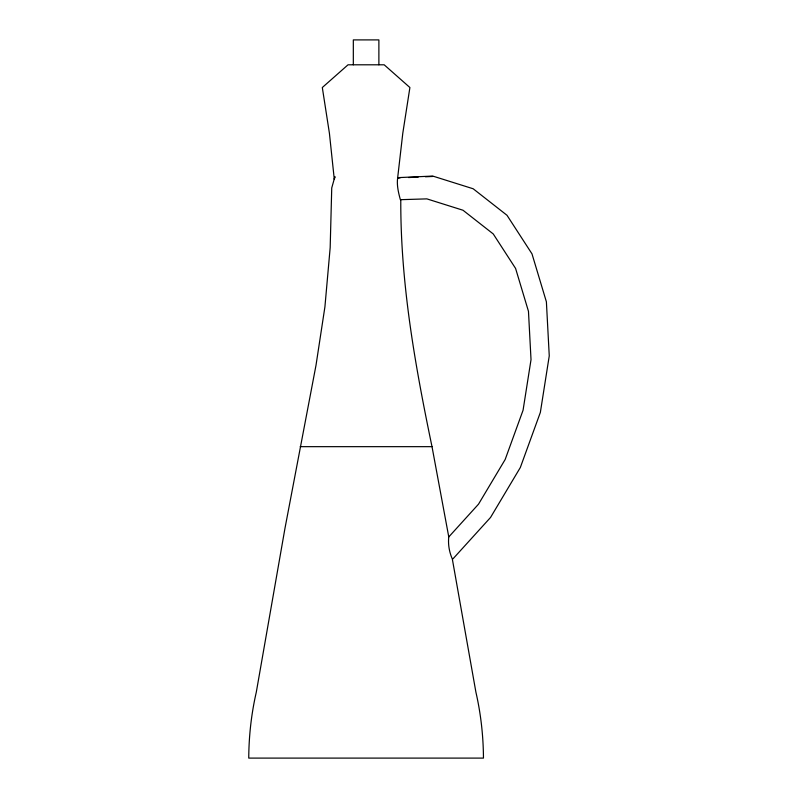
<?xml version="1.0" encoding="UTF-8"?>
<svg xmlns="http://www.w3.org/2000/svg" width="798" height="798" viewBox="0 0 798 798"><rect width="100%" height="100%" fill="white"/><g stroke="black" fill="none" stroke-linecap="round" stroke-linejoin="round"><path stroke-width="1.2" d="M334.881 176.727L331.739 187.949L330.173 247.619L324.916 306.871L316.008 365.255L284.976 528.286L256.298 692.175C251.35 713.791 248.876 735.936 248.747 758.1L483.458 758.1C483.329 735.936 480.855 713.791 475.907 692.175L452.306 558.929C449.304 552.216 447.907 544.236 448.775 536.934L478.511 504.176L505.164 459.508L523.069 410.222L531.019 359.669L528.466 311.31L515.588 268.437L493.254 233.954L462.99 210.233L426.86 198.872L400.367 199.69C398.441 192.727 396.666 185.196 397.633 178.034L402.791 133.256L409.903 87.521L384.177 64.798L348.038 64.798L322.312 87.521L329.414 133.256L334.282 179.281L334.911 176.986M452.975 558.849L490.531 517.473L520.326 467.518L540.356 412.406L549.253 355.878L546.391 301.804L531.987 253.854L507.009 215.29L473.164 188.767L432.765 176.069L398.082 177.635M397.633 178.034L400.047 177.924M408.506 177.545L418.172 177.106M425.414 176.777L432.666 176.458M300.198 446.661L432.007 446.661L448.775 536.934M432.007 446.661C415.12 365.474 400.446 283.27 400.786 200.059M378.88 64.798L378.88 39.9L353.324 39.9L353.324 64.798"/></g></svg>
